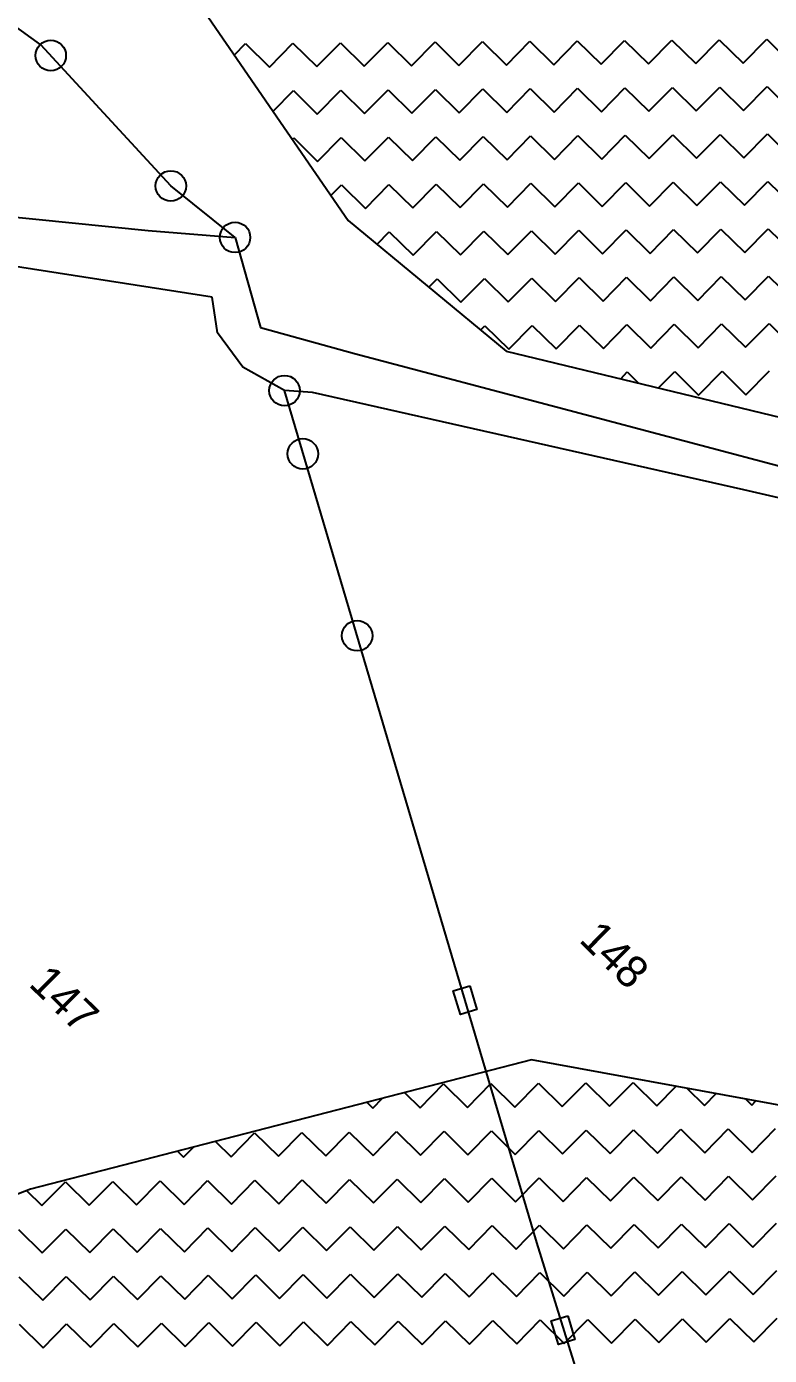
# Model space of a CAD drawing. Header units: metres. Extents: x 342804 to 346854, y 1762918 to 1765966.
# Drawn here: x 343155.7 to 343363.2, y 1764865.5 to 1765236.8 of the extents above; entities that cross this region are included whole.
import ezdxf

# ---------------------------------------------------------------- set-up
doc = ezdxf.new("R2010")
doc.units = ezdxf.units.M
doc.header["$MEASUREMENT"] = 0
for name, color, linetype in [('POLY_HATCH', 12, 'Continuous'), ('POLY_PARCEL', 6, 'Continuous'), ('POLY_ROAD', 30, 'Continuous'), ('TEXT_PARCEL', 7, 'Continuous')]:
    doc.layers.add(name, color=color, linetype=linetype)
doc.styles.add('TEXT_MAP', font='')
doc.styles.get('TEXT_MAP').set_extended_font_data('Kruti Dev 050')

msp = doc.modelspace()

# ---------------------------------------------------------------- linework, layer by layer
for points in [[(343279.48, 1764968.78), (343281.49, 1764962.13), (343276.89, 1764960.74), (343274.88, 1764967.38)], [(343306.86, 1764876.62), (343308.87, 1764869.98), (343304.28, 1764868.58), (343302.26, 1764875.23)]]:
    msp.add_lwpolyline(points, close=True)
for centre in [(343162.49, 1765228.67), (343196.01, 1765192.23), (343213.96, 1765177.86), (343227.78, 1765135.06), (343232.89, 1765117.4), (343248.05, 1765066.59)]:
    msp.add_circle(centre, 4.25)
at = {"layer": 'POLY_HATCH'}
for p, q in [((343194.04, 1765257.58), (343245.54, 1765182.6)), ((343245.54, 1765182.6), (343289.68, 1765146.12)), ((343289.68, 1765146.12), (343374, 1765125.72)), ((343296.7, 1764948.11), (343156.8, 1764912)), ((343370.44, 1764934.64), (343296.7, 1764948.11)), ((343156.8, 1764912), (343078.19, 1764881.61))]:
    msp.add_line(p, q, dxfattribs=at)
at = {"layer": 'POLY_HATCH', "linetype": 'Continuous'}
for p, q in [((343276.49, 1765225.89), (343283.05, 1765232.55)), ((343283.05, 1765232.55), (343289.72, 1765225.99)), ((343289.72, 1765225.99), (343296.28, 1765232.66)), ((343296.28, 1765232.66), (343302.95, 1765226.1)), ((343302.95, 1765226.1), (343309.51, 1765232.77)), ((343309.51, 1765232.77), (343316.18, 1765226.21)), ((343316.18, 1765226.21), (343322.74, 1765232.88)), ((343322.74, 1765232.88), (343329.41, 1765226.32)), ((343329.41, 1765226.32), (343335.97, 1765232.99)), ((343335.97, 1765232.99), (343342.64, 1765226.43)), ((343342.64, 1765226.43), (343349.2, 1765233.1)), ((343349.2, 1765233.1), (343355.87, 1765226.54)), ((343355.87, 1765226.54), (343362.43, 1765233.21)), ((343362.43, 1765233.21), (343369.1, 1765226.64)), ((343213.78, 1765228.84), (343216.9, 1765232.01)), ((343216.9, 1765232.01), (343223.57, 1765225.45)), ((343223.57, 1765225.45), (343230.13, 1765232.12)), ((343230.13, 1765232.12), (343236.8, 1765225.56)), ((343236.8, 1765225.56), (343243.36, 1765232.23)), ((343243.36, 1765232.23), (343250.03, 1765225.67)), ((343250.03, 1765225.67), (343256.59, 1765232.34)), ((343256.59, 1765232.34), (343263.26, 1765225.78)), ((343263.26, 1765225.78), (343269.82, 1765232.45)), ((343269.82, 1765232.45), (343276.49, 1765225.89)), ((343224.57, 1765213.13), (343230.24, 1765218.89)), ((343230.24, 1765218.89), (343236.9, 1765212.33)), ((343236.9, 1765212.33), (343243.47, 1765219)), ((343243.47, 1765219), (343250.13, 1765212.44)), ((343250.13, 1765212.44), (343256.7, 1765219.11)), ((343256.7, 1765219.11), (343263.36, 1765212.55)), ((343263.36, 1765212.55), (343269.93, 1765219.22)), ((343269.93, 1765219.22), (343276.59, 1765212.66)), ((343276.59, 1765212.66), (343283.16, 1765219.32)), ((343283.16, 1765219.32), (343289.82, 1765212.76)), ((343289.82, 1765212.76), (343296.39, 1765219.43)), ((343296.39, 1765219.43), (343303.06, 1765212.87)), ((343303.06, 1765212.87), (343309.62, 1765219.54)), ((343309.62, 1765219.54), (343316.29, 1765212.98)), ((343316.29, 1765212.98), (343322.85, 1765219.65)), ((343322.85, 1765219.65), (343329.52, 1765213.09)), ((343329.52, 1765213.09), (343336.08, 1765219.76)), ((343336.08, 1765219.76), (343342.75, 1765213.2)), ((343342.75, 1765213.2), (343349.31, 1765219.87)), ((343349.31, 1765219.87), (343355.98, 1765213.31)), ((343355.98, 1765213.31), (343362.54, 1765219.98)), ((343362.54, 1765219.98), (343369.21, 1765213.41)), ((343329.62, 1765199.86), (343336.18, 1765206.53)), ((343336.18, 1765206.53), (343342.85, 1765199.97)), ((343342.85, 1765199.97), (343349.41, 1765206.64)), ((343349.41, 1765206.64), (343356.08, 1765200.08)), ((343356.08, 1765200.08), (343362.64, 1765206.75)), ((343362.64, 1765206.75), (343369.31, 1765200.18)), ((343229.96, 1765205.27), (343230.34, 1765205.66)), ((343230.34, 1765205.66), (343237.01, 1765199.1)), ((343237.01, 1765199.1), (343243.57, 1765205.77)), ((343243.57, 1765205.77), (343250.24, 1765199.21)), ((343250.24, 1765199.21), (343256.8, 1765205.88)), ((343256.8, 1765205.88), (343263.47, 1765199.32)), ((343263.47, 1765199.32), (343270.03, 1765205.99)), ((343270.03, 1765205.99), (343276.7, 1765199.42)), ((343276.7, 1765199.42), (343283.26, 1765206.09)), ((343283.26, 1765206.09), (343289.93, 1765199.53)), ((343289.93, 1765199.53), (343296.49, 1765206.2)), ((343296.49, 1765206.2), (343303.16, 1765199.64)), ((343303.16, 1765199.64), (343309.72, 1765206.31)), ((343309.72, 1765206.31), (343316.39, 1765199.75)), ((343316.39, 1765199.75), (343322.95, 1765206.42)), ((343322.95, 1765206.42), (343329.62, 1765199.86)), ((343240.75, 1765189.56), (343243.68, 1765192.54)), ((343243.68, 1765192.54), (343250.35, 1765185.98)), ((343250.35, 1765185.98), (343256.91, 1765192.65)), ((343256.91, 1765192.65), (343263.58, 1765186.09)), ((343263.58, 1765186.09), (343270.14, 1765192.76)), ((343270.14, 1765192.76), (343276.81, 1765186.19)), ((343276.81, 1765186.19), (343283.37, 1765192.86)), ((343283.37, 1765192.86), (343290.04, 1765186.3)), ((343290.04, 1765186.3), (343296.6, 1765192.97)), ((343296.6, 1765192.97), (343303.27, 1765186.41)), ((343303.27, 1765186.41), (343309.83, 1765193.08)), ((343309.83, 1765193.08), (343316.5, 1765186.52)), ((343316.5, 1765186.52), (343323.06, 1765193.19)), ((343323.06, 1765193.19), (343329.73, 1765186.63)), ((343329.73, 1765186.63), (343336.29, 1765193.3)), ((343336.29, 1765193.3), (343342.96, 1765186.74)), ((343342.96, 1765186.74), (343349.52, 1765193.41)), ((343349.52, 1765193.41), (343356.19, 1765186.85)), ((343356.19, 1765186.85), (343362.75, 1765193.52)), ((343362.75, 1765193.52), (343369.42, 1765186.95)), ((343253.6, 1765175.94), (343257.02, 1765179.42)), ((343257.02, 1765179.42), (343263.69, 1765172.86)), ((343263.69, 1765172.86), (343270.25, 1765179.53)), ((343270.25, 1765179.53), (343276.92, 1765172.96)), ((343276.92, 1765172.96), (343283.48, 1765179.63)), ((343283.48, 1765179.63), (343290.15, 1765173.07)), ((343290.15, 1765173.07), (343296.71, 1765179.74)), ((343296.71, 1765179.74), (343303.38, 1765173.18)), ((343303.38, 1765173.18), (343309.94, 1765179.85)), ((343309.94, 1765179.85), (343316.61, 1765173.29)), ((343316.61, 1765173.29), (343323.17, 1765179.96)), ((343323.17, 1765179.96), (343329.84, 1765173.4)), ((343329.84, 1765173.4), (343336.4, 1765180.07)), ((343336.4, 1765180.07), (343343.07, 1765173.51)), ((343343.07, 1765173.51), (343349.63, 1765180.18)), ((343349.63, 1765180.18), (343356.3, 1765173.62)), ((343356.3, 1765173.62), (343362.86, 1765180.29)), ((343362.86, 1765180.29), (343369.53, 1765173.72)), ((343268.08, 1765163.97), (343270.36, 1765166.3)), ((343270.36, 1765166.3), (343277.03, 1765159.73)), ((343277.03, 1765159.73), (343283.59, 1765166.4)), ((343283.59, 1765166.4), (343290.26, 1765159.84)), ((343290.26, 1765159.84), (343296.82, 1765166.51)), ((343296.82, 1765166.51), (343303.49, 1765159.95)), ((343303.49, 1765159.95), (343310.05, 1765166.62)), ((343310.05, 1765166.62), (343316.72, 1765160.06)), ((343316.72, 1765160.06), (343323.28, 1765166.73)), ((343323.28, 1765166.73), (343329.95, 1765160.17)), ((343329.95, 1765160.17), (343336.51, 1765166.84)), ((343336.51, 1765166.84), (343343.18, 1765160.28)), ((343343.18, 1765160.28), (343349.74, 1765166.95)), ((343349.74, 1765166.95), (343356.41, 1765160.39)), ((343356.41, 1765160.39), (343362.97, 1765167.06)), ((343362.97, 1765167.06), (343369.64, 1765160.49)), ((343282.55, 1765152.01), (343283.7, 1765153.17)), ((343283.7, 1765153.17), (343290.37, 1765146.61)), ((343290.37, 1765146.61), (343296.93, 1765153.28)), ((343296.93, 1765153.28), (343303.6, 1765146.72)), ((343303.6, 1765146.72), (343310.16, 1765153.39)), ((343310.16, 1765153.39), (343316.83, 1765146.83)), ((343316.83, 1765146.83), (343323.39, 1765153.5)), ((343323.39, 1765153.5), (343330.06, 1765146.94)), ((343330.06, 1765146.94), (343336.62, 1765153.61)), ((343336.62, 1765153.61), (343343.29, 1765147.05)), ((343343.29, 1765147.05), (343349.85, 1765153.72)), ((343349.85, 1765153.72), (343356.52, 1765147.16)), ((343356.52, 1765147.16), (343363.08, 1765153.83)), ((343363.08, 1765153.83), (343369.75, 1765147.26)), ((343321.65, 1765138.39), (343323.5, 1765140.27)), ((343323.5, 1765140.27), (343326.64, 1765137.18)), ((343332.25, 1765135.82), (343336.73, 1765140.38)), ((343336.73, 1765140.38), (343343.4, 1765133.82)), ((343343.4, 1765133.82), (343349.96, 1765140.49)), ((343349.96, 1765140.49), (343356.63, 1765133.93)), ((343356.63, 1765133.93), (343363.19, 1765140.6)), ((343265.64, 1764934.72), (343272.2, 1764941.38)), ((343272.2, 1764941.38), (343278.87, 1764934.82)), ((343278.87, 1764934.82), (343285.43, 1764941.49)), ((343285.43, 1764941.49), (343292.1, 1764934.93)), ((343292.1, 1764934.93), (343298.66, 1764941.6)), ((343298.66, 1764941.6), (343305.33, 1764935.04)), ((343305.33, 1764935.04), (343311.9, 1764941.71)), ((343311.9, 1764941.71), (343318.56, 1764935.15)), ((343318.56, 1764935.15), (343325.13, 1764941.82)), ((343325.13, 1764941.82), (343331.79, 1764935.26)), ((343331.79, 1764935.26), (343337.16, 1764940.72)), ((343340.14, 1764940.17), (343345.02, 1764935.37)), ((343250.75, 1764936.25), (343252.41, 1764934.61)), ((343252.41, 1764934.61), (343255.14, 1764937.38)), ((343261.32, 1764938.97), (343265.64, 1764934.72)), ((343345.02, 1764935.37), (343348.29, 1764938.68)), ((343356.52, 1764937.18), (343358.25, 1764935.47)), ((343358.25, 1764935.47), (343359.41, 1764936.65)), ((343265.75, 1764921.48), (343272.31, 1764928.15)), ((343272.31, 1764928.15), (343278.98, 1764921.59)), ((343278.98, 1764921.59), (343285.54, 1764928.26)), ((343285.54, 1764928.26), (343292.21, 1764921.7)), ((343292.21, 1764921.7), (343298.77, 1764928.37)), ((343298.77, 1764928.37), (343305.44, 1764921.81)), ((343305.44, 1764921.81), (343312, 1764928.48)), ((343312, 1764928.48), (343318.67, 1764921.92)), ((343318.67, 1764921.92), (343325.23, 1764928.59)), ((343325.23, 1764928.59), (343331.9, 1764922.03)), ((343331.9, 1764922.03), (343338.46, 1764928.7)), ((343338.46, 1764928.7), (343345.13, 1764922.14)), ((343345.13, 1764922.14), (343351.69, 1764928.81)), ((343351.69, 1764928.81), (343358.36, 1764922.24)), ((343358.36, 1764922.24), (343364.92, 1764928.91)), ((343208.48, 1764925.34), (343212.83, 1764921.05)), ((343212.83, 1764921.05), (343219.39, 1764927.72)), ((343219.39, 1764927.72), (343226.06, 1764921.16)), ((343226.06, 1764921.16), (343232.62, 1764927.83)), ((343232.62, 1764927.83), (343239.29, 1764921.27)), ((343239.29, 1764921.27), (343245.85, 1764927.94)), ((343245.85, 1764927.94), (343252.52, 1764921.38)), ((343252.52, 1764921.38), (343259.08, 1764928.05)), ((343259.08, 1764928.05), (343265.75, 1764921.48)), ((343197.91, 1764922.61), (343199.6, 1764920.94)), ((343199.6, 1764920.94), (343202.38, 1764923.76)), ((343160.02, 1764907.39), (343166.58, 1764914.06)), ((343166.58, 1764914.06), (343173.25, 1764907.5)), ((343173.25, 1764907.5), (343179.81, 1764914.16)), ((343179.81, 1764914.16), (343186.48, 1764907.6)), ((343186.48, 1764907.6), (343193.04, 1764914.27)), ((343193.04, 1764914.27), (343199.71, 1764907.71)), ((343199.71, 1764907.71), (343206.27, 1764914.38)), ((343206.27, 1764914.38), (343212.94, 1764907.82)), ((343212.94, 1764907.82), (343219.5, 1764914.49)), ((343219.5, 1764914.49), (343226.17, 1764907.93)), ((343226.17, 1764907.93), (343232.73, 1764914.6)), ((343232.73, 1764914.6), (343239.4, 1764908.04)), ((343239.4, 1764908.04), (343245.96, 1764914.71)), ((343245.96, 1764914.71), (343252.63, 1764908.15)), ((343252.63, 1764908.15), (343259.19, 1764914.82)), ((343259.19, 1764914.82), (343265.86, 1764908.25)), ((343265.86, 1764908.25), (343272.42, 1764914.92)), ((343272.42, 1764914.92), (343279.09, 1764908.36)), ((343279.09, 1764908.36), (343285.65, 1764915.03)), ((343285.65, 1764915.03), (343292.32, 1764908.47)), ((343292.32, 1764908.47), (343298.88, 1764915.14)), ((343298.88, 1764915.14), (343305.55, 1764908.58)), ((343305.55, 1764908.58), (343312.11, 1764915.25)), ((343312.11, 1764915.25), (343318.78, 1764908.69)), ((343318.78, 1764908.69), (343325.34, 1764915.36)), ((343325.34, 1764915.36), (343332.01, 1764908.8)), ((343332.01, 1764908.8), (343338.57, 1764915.47)), ((343338.57, 1764915.47), (343345.24, 1764908.91)), ((343345.24, 1764908.91), (343351.8, 1764915.58)), ((343351.8, 1764915.58), (343358.47, 1764909.01)), ((343358.47, 1764909.01), (343365.03, 1764915.68)), ((343155.74, 1764911.59), (343160.02, 1764907.39)), ((343318.89, 1764895.46), (343325.45, 1764902.13)), ((343325.45, 1764902.13), (343332.12, 1764895.57)), ((343332.12, 1764895.57), (343338.68, 1764902.24)), ((343338.68, 1764902.24), (343345.35, 1764895.68)), ((343345.35, 1764895.68), (343351.91, 1764902.35)), ((343351.91, 1764902.35), (343358.58, 1764895.78)), ((343358.58, 1764895.78), (343365.14, 1764902.45)), ((343153.46, 1764900.72), (343160.13, 1764894.16)), ((343160.13, 1764894.16), (343166.69, 1764900.83)), ((343166.69, 1764900.83), (343173.36, 1764894.27)), ((343173.36, 1764894.27), (343179.92, 1764900.93)), ((343179.92, 1764900.93), (343186.59, 1764894.37)), ((343186.59, 1764894.37), (343193.15, 1764901.04)), ((343193.15, 1764901.04), (343199.82, 1764894.48)), ((343199.82, 1764894.48), (343206.38, 1764901.15)), ((343206.38, 1764901.15), (343213.05, 1764894.59)), ((343213.05, 1764894.59), (343219.61, 1764901.26)), ((343219.61, 1764901.26), (343226.28, 1764894.7)), ((343226.28, 1764894.7), (343232.84, 1764901.37)), ((343232.84, 1764901.37), (343239.51, 1764894.81)), ((343239.51, 1764894.81), (343246.07, 1764901.48)), ((343246.07, 1764901.48), (343252.74, 1764894.92)), ((343252.74, 1764894.92), (343259.3, 1764901.59)), ((343259.3, 1764901.59), (343265.97, 1764895.02)), ((343265.97, 1764895.02), (343272.53, 1764901.69)), ((343272.53, 1764901.69), (343279.2, 1764895.13)), ((343279.2, 1764895.13), (343285.76, 1764901.8)), ((343285.76, 1764901.8), (343292.43, 1764895.24)), ((343292.43, 1764895.24), (343298.99, 1764901.91)), ((343298.99, 1764901.91), (343305.66, 1764895.35)), ((343305.66, 1764895.35), (343312.22, 1764902.02)), ((343312.22, 1764902.02), (343318.89, 1764895.46)), ((343153.57, 1764887.49), (343160.24, 1764880.93)), ((343160.24, 1764880.93), (343166.8, 1764887.6)), ((343166.8, 1764887.6), (343173.47, 1764881.03)), ((343173.47, 1764881.03), (343180.03, 1764887.7)), ((343180.03, 1764887.7), (343186.7, 1764881.14)), ((343186.7, 1764881.14), (343193.26, 1764887.81)), ((343193.26, 1764887.81), (343199.93, 1764881.25)), ((343199.93, 1764881.25), (343206.49, 1764887.92)), ((343206.49, 1764887.92), (343213.16, 1764881.36)), ((343213.16, 1764881.36), (343219.72, 1764888.03)), ((343219.72, 1764888.03), (343226.39, 1764881.47)), ((343226.39, 1764881.47), (343232.95, 1764888.14)), ((343232.95, 1764888.14), (343239.62, 1764881.58)), ((343239.62, 1764881.58), (343246.18, 1764888.25)), ((343246.18, 1764888.25), (343252.85, 1764881.69)), ((343252.85, 1764881.69), (343259.41, 1764888.36)), ((343259.41, 1764888.36), (343266.08, 1764881.79)), ((343266.08, 1764881.79), (343272.64, 1764888.46)), ((343272.64, 1764888.46), (343279.31, 1764881.9)), ((343279.31, 1764881.9), (343285.87, 1764888.57)), ((343285.87, 1764888.57), (343292.54, 1764882.01)), ((343292.54, 1764882.01), (343299.1, 1764888.68)), ((343299.1, 1764888.68), (343305.77, 1764882.12)), ((343305.77, 1764882.12), (343312.33, 1764888.79)), ((343312.33, 1764888.79), (343319, 1764882.23)), ((343319, 1764882.23), (343325.56, 1764888.9)), ((343325.56, 1764888.9), (343332.23, 1764882.34)), ((343332.23, 1764882.34), (343338.79, 1764889.01)), ((343338.79, 1764889.01), (343345.46, 1764882.45)), ((343345.46, 1764882.45), (343352.02, 1764889.12)), ((343352.02, 1764889.12), (343358.69, 1764882.55)), ((343358.69, 1764882.55), (343365.25, 1764889.22)), ((343153.68, 1764874.26), (343160.35, 1764867.7)), ((343160.35, 1764867.7), (343166.91, 1764874.37)), ((343166.91, 1764874.37), (343173.58, 1764867.8)), ((343173.58, 1764867.8), (343180.14, 1764874.47)), ((343180.14, 1764874.47), (343186.81, 1764867.91)), ((343186.81, 1764867.91), (343193.37, 1764874.58)), ((343193.37, 1764874.58), (343200.04, 1764868.02)), ((343200.04, 1764868.02), (343206.6, 1764874.69)), ((343206.6, 1764874.69), (343213.27, 1764868.13)), ((343213.27, 1764868.13), (343219.83, 1764874.8)), ((343219.83, 1764874.8), (343226.5, 1764868.24)), ((343226.5, 1764868.24), (343233.06, 1764874.91)), ((343233.06, 1764874.91), (343239.73, 1764868.35)), ((343239.73, 1764868.35), (343246.29, 1764875.02)), ((343246.29, 1764875.02), (343252.96, 1764868.46)), ((343252.96, 1764868.46), (343259.52, 1764875.13)), ((343259.52, 1764875.13), (343266.19, 1764868.56)), ((343266.19, 1764868.56), (343272.75, 1764875.23)), ((343272.75, 1764875.23), (343279.42, 1764868.67)), ((343279.42, 1764868.67), (343285.98, 1764875.34)), ((343285.98, 1764875.34), (343292.65, 1764868.78)), ((343292.65, 1764868.78), (343299.21, 1764875.45)), ((343299.21, 1764875.45), (343305.88, 1764868.89)), ((343305.88, 1764868.89), (343312.44, 1764875.56)), ((343312.44, 1764875.56), (343319.11, 1764869)), ((343319.11, 1764869), (343325.67, 1764875.67)), ((343325.67, 1764875.67), (343332.34, 1764869.11)), ((343332.34, 1764869.11), (343338.9, 1764875.78)), ((343338.9, 1764875.78), (343345.57, 1764869.22)), ((343345.57, 1764869.22), (343352.13, 1764875.89)), ((343352.13, 1764875.89), (343358.8, 1764869.32)), ((343358.8, 1764869.32), (343365.36, 1764875.99))]:
    msp.add_line(p, q, dxfattribs=at)
at = {"layer": 'POLY_PARCEL'}
for p, q in [((343159.72, 1765231.68), (343092.77, 1765280.04)), ((343196.01, 1765192.23), (343159.72, 1765231.68)), ((343213.96, 1765177.86), (343196.01, 1765192.23)), ((343298.22, 1764897.08), (343227.78, 1765135.06)), ((343346.5, 1764741.76), (343298.22, 1764897.08)), ((343298.22, 1764897.08), (343298.22, 1764897.08)), ((343298.22, 1764897.08), (343298.22, 1764897.08))]:
    msp.add_line(p, q, dxfattribs=at)
at = {"layer": 'POLY_ROAD'}
for p, q in [((343052.5, 1765193.75), (343189.68, 1765179.79)), ((343189.68, 1765179.79), (343213.96, 1765177.86)), ((343213.96, 1765177.86), (343221.03, 1765152.67)), ((343207.61, 1765161.16), (343141.96, 1765171.43)), ((343209.07, 1765151.19), (343207.61, 1765161.16)), ((343216.17, 1765141.58), (343209.07, 1765151.19)), ((343221.03, 1765152.67), (343247.32, 1765145.43)), ((343247.32, 1765145.43), (343307.14, 1765129.64)), ((343227.78, 1765135.06), (343216.17, 1765141.58)), ((343235.61, 1765134.49), (343227.78, 1765135.06)), ((343356.01, 1765107.37), (343235.61, 1765134.49)), ((343307.14, 1765129.64), (343447.81, 1765092.31)), ((343453.27, 1765084.62), (343356.01, 1765107.37))]:
    msp.add_line(p, q, dxfattribs=at)

# ---------------------------------------------------------------- texts
at = {"layer": 'TEXT_PARCEL', "style": 'TEXT_MAP'}
for s, p in [('148', (343309.71, 1764981.34)), ('147', (343156.03, 1764968.99))]:
    msp.add_text(s, height=8.981, rotation=315.47, dxfattribs=at).set_placement(p)

doc.saveas('drawing.dxf')
